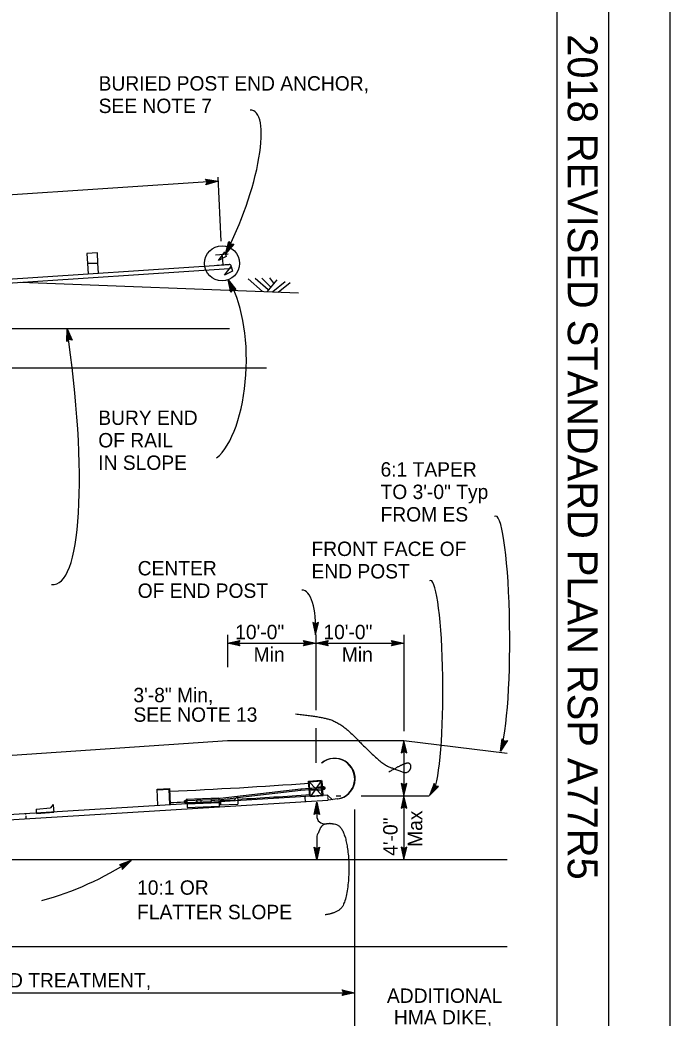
# Model space of a CAD drawing. Extents: x -893 to 867, y -474 to 712.
# Drawn here: x 550.2 to 866.5, y -77.2 to 408.7 of the extents above; entities that cross this region are included whole.
import ezdxf

# ---------------------------------------------------------------- set-up
doc = ezdxf.new("R2010")
doc.units = 0
for name, color, linetype in [('10 Sheet Format', 7, 'Continuous'), ('56 Stage 3 Anno', 7, 'Continuous'), ('57 Undefined', 7, 'Continuous'), ('60 Nongeo Data', 7, 'Continuous')]:
    doc.layers.add(name, color=color, linetype=linetype)

msp = doc.modelspace()

# ---------------------------------------------------------------- linework, layer by layer
at = {"layer": '10 Sheet Format'}
msp.add_line((811.55, -406.04), (811.55, 643.96), dxfattribs=at)
for points in [[(-893.45, -474.04), (866.55, -474.04), (866.55, 711.96), (-893.45, 711.96)], [(-863.43, 668.96), (836.57, 668.96), (836.57, -431.04), (-863.43, -431.04)], [(-863.43, 668.96), (836.57, 668.96), (836.57, -431.04), (-863.43, -431.04)]]:
    msp.add_lwpolyline(points, close=True, dxfattribs=at)
at = {"layer": '56 Stage 3 Anno'}
for p, q in [((641.35, 329.83), (640.46, 331.12)), ((640.46, 331.12), (640.46, 331.12)), ((640.46, 331.12), (646.54, 330.17)), ((640.7, 330.78), (645.16, 330.08)), ((640.96, 330.44), (643.78, 330)), ((646.38, 332.22), (647.88, 301.02)), ((646.54, 330.17), (403.86, 314.27)), ((646.54, 330.17), (640.64, 328.46)), ((640.64, 328.46), (641.35, 329.83)), ((640.64, 328.46), (640.64, 328.46)), ((645.15, 330.08), (640.85, 328.83)), ((643.78, 330), (641.01, 329.19)), ((641.16, 330.1), (642.4, 329.91)), ((642.4, 329.91), (641.22, 329.56)), ((646.54, 330.17), (646.54, 330.17)), ((650.19, 294.87), (651.83, 300.79)), ((654.19, 299.54), (650.19, 294.87)), ((650.84, 296.1), (652.03, 300.41)), ((653.77, 299.51), (650.84, 296.08)), ((651.49, 297.31), (652.26, 300.09)), ((653.34, 299.48), (651.49, 297.31)), ((651.83, 300.79), (651.83, 300.79)), ((651.83, 300.79), (652.63, 299.46)), ((652.13, 298.53), (652.46, 299.72)), ((652.95, 299.48), (652.13, 298.53)), ((652.63, 299.46), (654.19, 299.54)), ((654.19, 299.54), (654.19, 299.54)), ((650.19, 294.87), (650.19, 294.87)), ((652.83, 276.24), (651.42, 282.22)), ((651.42, 282.22), (651.42, 282.22)), ((651.42, 282.22), (655.23, 277.4)), ((653.05, 276.59), (652.02, 280.98)), ((652.03, 280.97), (654.8, 277.46)), ((653.27, 276.96), (652.62, 279.74)), ((652.62, 279.74), (654.41, 277.47)), ((653.68, 277.54), (652.83, 276.24)), ((653.51, 277.27), (653.22, 278.49)), ((653.22, 278.49), (653.99, 277.52)), ((655.23, 277.4), (653.68, 277.54)), ((655.23, 277.4), (655.23, 277.4)), ((652.83, 276.24), (652.83, 276.24)), ((573.01, 252.2), (573.08, 258.35)), ((573.08, 258.35), (573.08, 258.35)), ((573.08, 258.35), (575.62, 252.75)), ((574.15, 253.26), (573.01, 252.2)), ((573.31, 252.49), (573.36, 257)), ((573.37, 256.99), (575.22, 252.91)), ((573.62, 252.79), (573.65, 255.64)), ((573.65, 255.64), (574.85, 253.01)), ((573.92, 253.03), (573.93, 254.29)), ((573.93, 254.29), (574.44, 253.17)), ((575.62, 252.75), (574.15, 253.26)), ((575.62, 252.75), (575.62, 252.75)), ((573.01, 252.2), (573.01, 252.2)), ((694.08, 114.51), (692.74, 115.31)), ((692.74, 115.31), (692.74, 115.31)), ((692.74, 115.31), (694.07, 109.31)), ((693.1, 115.1), (694.07, 110.69)), ((693.46, 114.86), (694.07, 112.07)), ((693.8, 114.69), (694.07, 113.46)), ((694.07, 109.31), (695.41, 115.31)), ((694.07, 112.07), (694.7, 114.9)), ((694.07, 113.46), (694.34, 114.66)), ((695.41, 115.31), (694.08, 114.51)), ((694.08, 110.7), (695.05, 115.07)), ((695.41, 115.31), (695.41, 115.31)), ((651.23, 109.32), (651.23, 93.67)), ((694.07, 109.31), (694.07, 109.31)), ((694.14, 109.32), (694.14, 72.72)), ((737.05, 109.32), (737.05, 62.51)), ((651.23, 105.26), (657.23, 106.59)), ((651.23, 105.26), (694.14, 105.26)), ((657.23, 103.92), (651.23, 105.26)), ((651.23, 105.26), (651.23, 105.26)), ((657.01, 104.27), (652.61, 105.26)), ((652.62, 105.26), (656.99, 106.23)), ((653.99, 105.25), (656.81, 105.88)), ((656.78, 104.63), (653.99, 105.25)), ((655.37, 105.25), (656.58, 105.52)), ((656.6, 104.98), (655.37, 105.25)), ((657.23, 106.59), (656.43, 105.26)), ((656.43, 105.26), (657.23, 103.92)), ((657.23, 106.59), (657.23, 106.59)), ((657.23, 103.92), (657.23, 103.92)), ((688.94, 105.26), (688.14, 106.6)), ((688.14, 106.6), (688.14, 106.6)), ((688.14, 106.6), (694.14, 105.26)), ((694.14, 105.26), (688.14, 103.93)), ((688.14, 103.93), (688.94, 105.26)), ((688.14, 103.93), (688.14, 103.93)), ((688.36, 106.24), (692.76, 105.26)), ((692.75, 105.25), (688.37, 104.29)), ((691.38, 105.26), (688.55, 104.63)), ((688.59, 105.88), (691.38, 105.26)), ((688.77, 105.53), (690, 105.26)), ((690, 105.26), (688.79, 104.99)), ((694.14, 105.26), (700.14, 106.59)), ((694.14, 105.26), (694.14, 105.26)), ((694.14, 105.26), (737.05, 105.26)), ((700.14, 103.92), (694.14, 105.26)), ((694.14, 105.26), (694.14, 105.26)), ((699.92, 104.27), (695.52, 105.26)), ((695.53, 105.26), (699.9, 106.23)), ((696.9, 105.25), (699.73, 105.88)), ((699.69, 104.63), (696.9, 105.25)), ((698.28, 105.25), (699.49, 105.52)), ((699.51, 104.98), (698.28, 105.25)), ((700.14, 106.59), (699.34, 105.26)), ((699.34, 105.26), (700.14, 103.92)), ((700.14, 106.59), (700.14, 106.59)), ((700.14, 103.92), (700.14, 103.92)), ((731.85, 105.26), (731.05, 106.6)), ((731.05, 106.6), (731.05, 106.6)), ((731.05, 106.6), (737.05, 105.26)), ((737.05, 105.26), (731.05, 103.93)), ((731.05, 103.93), (731.85, 105.26)), ((731.05, 103.93), (731.05, 103.93)), ((731.27, 106.24), (735.67, 105.26)), ((735.66, 105.25), (731.29, 104.29)), ((734.29, 105.26), (731.47, 104.63)), ((731.5, 105.88), (734.29, 105.26)), ((731.68, 105.53), (732.91, 105.26)), ((732.91, 105.26), (731.7, 104.99)), ((737.05, 105.26), (737.05, 105.26)), ((694.14, 63.88), (694.14, 46.98)), ((784.06, 52.64), (784.88, 58.74)), ((784.53, 53.95), (785.13, 58.39)), ((784.88, 58.74), (784.88, 58.74)), ((784.88, 58.74), (785.85, 57.53)), ((737.05, 57.83), (735.72, 51.83)), ((737.05, 56.44), (736.08, 52.07)), ((737.05, 55.07), (736.43, 52.24)), ((737.06, 53.69), (736.79, 52.48)), ((737.05, 57.83), (737.05, 30.96)), ((738.39, 51.83), (737.05, 57.83)), ((737.05, 57.83), (737.05, 57.83)), ((738.04, 52.05), (737.05, 56.45)), ((737.68, 52.28), (737.05, 55.07)), ((737.33, 52.46), (737.06, 53.69)), ((787.38, 57.82), (784.06, 52.64)), ((786.97, 57.74), (784.53, 53.94)), ((785.01, 55.24), (785.4, 58.11)), ((786.56, 57.64), (785.01, 55.24)), ((785.49, 56.53), (785.65, 57.76)), ((786.17, 57.59), (785.49, 56.53)), ((785.85, 57.53), (787.38, 57.82)), ((787.38, 57.82), (787.38, 57.82)), ((735.72, 51.83), (737.05, 52.63)), ((735.72, 51.83), (735.72, 51.83)), ((737.05, 52.63), (738.39, 51.83)), ((738.39, 51.83), (738.39, 51.83)), ((784.06, 52.64), (784.06, 52.64)), ((737.05, 36.16), (735.71, 36.96)), ((735.71, 36.96), (735.71, 36.96)), ((735.71, 36.96), (737.05, 30.96)), ((737.05, 36.16), (735.71, 36.96)), ((735.71, 36.96), (735.71, 36.96)), ((735.71, 36.96), (737.05, 30.96)), ((736.07, 36.74), (737.05, 32.34)), ((736.07, 36.74), (737.05, 32.34)), ((736.43, 36.5), (737.05, 33.72)), ((736.43, 36.5), (737.05, 33.72)), ((736.77, 36.33), (737.05, 35.1)), ((736.77, 36.33), (737.05, 35.1)), ((737.05, 30.96), (738.38, 36.96)), ((738.38, 36.96), (737.05, 36.16)), ((737.05, 30.96), (738.38, 36.96)), ((738.38, 36.96), (737.05, 36.16)), ((737.05, 33.72), (737.68, 36.54)), ((737.05, 33.72), (737.68, 36.54)), ((737.05, 35.1), (737.32, 36.31)), ((737.05, 35.1), (737.32, 36.31)), ((737.06, 32.35), (738.02, 36.72)), ((737.06, 32.35), (738.02, 36.72)), ((738.38, 36.96), (738.38, 36.96)), ((738.38, 36.96), (738.38, 36.96)), ((751.69, 36.91), (749.51, 31.16)), ((749.51, 31.16), (753.92, 35.44)), ((751.86, 36.53), (750.27, 32.31)), ((750.28, 32.32), (753.49, 35.44)), ((752.04, 36.14), (751.03, 33.47)), ((751.03, 33.47), (753.1, 35.48)), ((752.37, 35.5), (751.69, 36.91)), ((751.69, 36.91), (751.69, 36.91)), ((752.23, 35.8), (751.78, 34.62)), ((751.78, 34.62), (752.67, 35.49)), ((753.92, 35.44), (752.37, 35.5)), ((753.92, 35.44), (753.92, 35.44)), ((704.05, 30.96), (706.36, 30.96)), ((716.15, 30.96), (749.24, 30.96)), ((737.05, 30.96), (735.72, 24.96)), ((737.05, 29.56), (736.08, 25.19)), ((737.05, 30.96), (737.05, -0.1)), ((737.05, 30.96), (737.05, 30.96)), ((737.05, 30.96), (737.05, 30.96)), ((738.39, 24.96), (737.05, 30.96)), ((737.05, 30.96), (737.05, 30.96)), ((738.04, 25.17), (737.05, 29.58)), ((749.51, 31.16), (749.51, 31.16)), ((693.29, 21.85), (694.63, 27.85)), ((693.29, 21.85), (694.63, 27.85)), ((693.65, 22.06), (694.63, 26.47)), ((693.65, 22.06), (694.63, 26.47)), ((694, 22.3), (694.63, 25.08)), ((694, 22.3), (694.63, 25.08)), ((694.63, 27.85), (694.63, 20.66)), ((694.63, 27.85), (694.63, 27.85)), ((694.63, 27.85), (695.96, 21.85)), ((694.63, 27.85), (694.63, 20.66)), ((694.63, 27.85), (694.63, 27.85)), ((694.63, 27.85), (695.96, 21.85)), ((694.63, 26.46), (695.6, 22.08)), ((694.63, 26.46), (695.6, 22.08)), ((694.63, 25.08), (695.25, 22.26)), ((694.63, 25.08), (695.25, 22.26)), ((735.72, 24.96), (737.05, 25.76)), ((735.72, 24.96), (735.72, 24.96)), ((737.05, 28.19), (736.43, 25.37)), ((737.06, 26.81), (736.79, 25.6)), ((737.68, 25.41), (737.05, 28.19)), ((737.05, 25.76), (738.39, 24.96)), ((737.33, 25.58), (737.06, 26.81)), ((738.39, 24.96), (738.39, 24.96)), ((694.63, 22.65), (693.29, 21.85)), ((694.63, 22.65), (693.29, 21.85)), ((693.29, 21.85), (693.29, 21.85)), ((693.29, 21.85), (693.29, 21.85)), ((694.35, 22.47), (694.63, 23.7)), ((694.35, 22.47), (694.63, 23.7)), ((694.63, 23.7), (694.89, 22.49)), ((694.63, 23.7), (694.89, 22.49)), ((695.96, 21.85), (694.63, 22.65)), ((695.96, 21.85), (694.63, 22.65)), ((695.96, 21.85), (695.96, 21.85)), ((695.96, 21.85), (695.96, 21.85)), ((713.05, 24.25), (713.05, -106.74)), ((694.63, 10.58), (694.63, -0.1)), ((694.63, 10.58), (694.63, -0.1)), ((694.63, -0.1), (693.3, 5.9)), ((693.3, 5.9), (693.3, 5.9)), ((693.3, 5.9), (694.63, 5.1)), ((694.63, -0.1), (693.3, 5.9)), ((693.3, 5.9), (693.3, 5.9)), ((693.3, 5.9), (694.63, 5.1)), ((694.63, 1.3), (693.66, 5.67)), ((694.63, 1.3), (693.66, 5.67)), ((694.63, 2.67), (694.01, 5.49)), ((694.63, 2.67), (694.01, 5.49)), ((694.63, 4.05), (694.36, 5.26)), ((694.63, 4.05), (694.36, 5.26)), ((694.63, 5.1), (695.97, 5.9)), ((695.97, 5.9), (694.63, -0.1)), ((694.63, 5.1), (695.97, 5.9)), ((695.97, 5.9), (694.63, -0.1)), ((695.61, 5.69), (694.63, 1.28)), ((695.61, 5.69), (694.63, 1.28)), ((695.25, 5.45), (694.63, 2.67)), ((695.25, 5.45), (694.63, 2.67)), ((694.91, 5.28), (694.63, 4.05)), ((694.91, 5.28), (694.63, 4.05)), ((695.97, 5.9), (695.97, 5.9)), ((695.97, 5.9), (695.97, 5.9)), ((737.05, 5.1), (735.71, 5.9)), ((735.71, 5.9), (735.71, 5.9)), ((735.71, 5.9), (737.05, -0.1)), ((736.07, 5.69), (737.05, 1.28)), ((736.43, 5.45), (737.05, 2.67)), ((736.77, 5.28), (737.05, 4.05)), ((737.05, -0.1), (738.38, 5.9)), ((738.38, 5.9), (737.05, 5.1)), ((737.05, 2.67), (737.68, 5.49)), ((737.05, 4.05), (737.32, 5.26)), ((737.06, 1.3), (738.02, 5.67)), ((738.38, 5.9), (738.38, 5.9)), ((604.27, -0.47), (598.52, -2.62)), ((598.52, -2.62), (598.52, -2.62)), ((598.52, -2.62), (599.91, -3.3)), ((603.11, -1.23), (598.91, -2.8)), ((601.96, -1.98), (599.25, -2.99)), ((600.8, -2.73), (599.64, -3.16)), ((599.91, -3.3), (599.97, -4.86)), ((599.92, -3.63), (600.8, -2.73)), ((599.96, -4.45), (603.12, -1.22)), ((599.96, -4.02), (601.96, -1.98)), ((599.97, -4.86), (604.27, -0.47)), ((604.27, -0.47), (604.27, -0.47)), ((694.63, -0.1), (694.63, -0.1)), ((694.63, -0.1), (694.63, -0.1)), ((737.05, -0.1), (737.05, -0.1)), ((599.97, -4.86), (599.97, -4.86)), ((248.04, -64.9), (713.05, -64.9)), ((707.85, -64.9), (707.05, -63.56)), ((707.05, -63.56), (707.05, -63.56)), ((707.05, -63.56), (713.05, -64.9)), ((713.05, -64.9), (707.05, -66.23)), ((707.05, -66.23), (707.85, -64.9)), ((707.05, -66.23), (707.05, -66.23)), ((707.27, -63.92), (711.67, -64.9)), ((711.66, -64.91), (707.29, -65.87)), ((710.29, -64.9), (707.47, -65.53)), ((707.5, -64.28), (710.29, -64.9)), ((707.68, -64.62), (708.91, -64.9)), ((708.91, -64.9), (707.7, -65.17)), ((713.05, -64.9), (713.05, -64.9))]:
    msp.add_line(p, q, dxfattribs=at)
for centre, radius, start, end in [((698.55, 21.16), 3.94, 180, 276.122), ((698.57, 10.58), 3.94, 138.9192, 180), ((698.57, 10.58), 3.94, 138.9192, 180), ((519.14, 130.54), 156.24, 285.445, 303.0148)]:
    msp.add_arc(centre, radius, start, end, dxfattribs=at)
for centre, major_axis, ratio, start_param, end_param in [((646.43, 318.8), (-17.18, -45.74), 0.270866, 1.124624, 3.25233), ((640.07, 241.02), (-1.15, -48.24), 0.419817, 0.343909, 2.604634), ((546.85, 262.04), (20.29, -128.13), 0.195584, 6.222302, 7.794199), ((781.9, 108.64), (0.24, -58.54), 0.113099, 0.295673, 3.224657), ((750.15, 84.11), (0.21, -51.74), 0.113099, 0.295673, 3.224657), ((686.19, 108.09), (-1.64, -22.96), 0.338904, 1.64815, 3.204719)]:
    msp.add_ellipse(centre, major_axis=major_axis, ratio=ratio, start_param=start_param, end_param=end_param, dxfattribs=at)
for points in [[(684.3, 70.82), (694.64, 69.84), (706.15, 66.72), (718.24, 54.42), (727.41, 45.84), (733.65, 43.69), (738.33, 41.74), (740.86, 44.66), (739.69, 47.4), (734.62, 45.45), (729.75, 42.52)], [(695.6, 13.17), (696.86, 17.11), (701.02, 17.58), (701.02, 17.58), (706.15, 16.76), (709.46, 8.37), (710.63, -6.47), (708.49, -22.27), (703.22, -26.37), (698.74, -26.96)]]:
    msp.add_open_spline(points, degree=2, dxfattribs=at)
at = {"layer": '60 Nongeo Data'}
for p, q in [((645.36, 294.37), (651.49, 294.86)), ((648.43, 294.61), (648.82, 289.74)), ((413.03, 273.89), (651.99, 289.61)), ((413.16, 271.9), (651.95, 287.61)), ((646.02, 289.32), (652.15, 289.82)), ((668.2, 276.45), (661.23, 282.66)), ((670.88, 277.22), (664.66, 282.77)), ((672.13, 278.82), (667.89, 282.99)), ((670.39, 276.34), (675.32, 282.13)), ((673.75, 280.47), (671.79, 283.08)), ((673.28, 276.52), (679.17, 281.37)), ((675.79, 276.09), (681.68, 280.93)), ((652.13, 258.35), (410.18, 258.35)), ((419.27, 239.35), (670.1, 239.35)), ((248.04, 30.69), (651.22, 57.83)), ((651.22, 57.83), (737.05, 57.83)), ((737.05, 57.83), (787.25, 51.69)), ((617.25, 26.45), (616.93, 34.22)), ((623.08, 26.69), (622.77, 34.14)), ((623.41, 26.7), (623.08, 34.48)), ((686.79, 34.18), (643.4, 29.11)), ((691.2, 34.51), (686.79, 34.18)), ((686.79, 34.18), (686.88, 33.53)), ((690.61, 38.07), (696.76, 38.52)), ((691.17, 30.63), (690.61, 38.07)), ((690.96, 37.77), (697.26, 38.23)), ((690.96, 37.77), (697.31, 31.08)), ((691.49, 30.65), (690.96, 37.77)), ((691.49, 30.65), (690.96, 37.77)), ((691.2, 34.51), (696.93, 35.46)), ((697.29, 34.96), (691.2, 34.51)), ((697.34, 34.3), (691.27, 33.85)), ((696.78, 38.2), (691.49, 30.65)), ((697.31, 31.08), (696.76, 38.52)), ((697.31, 31.08), (696.76, 38.52)), ((696.98, 35.48), (697.46, 35.52)), ((697.11, 33.75), (696.98, 35.48)), ((697.79, 31.12), (697.26, 38.23)), ((698.71, 35.06), (697.29, 34.96)), ((698.76, 34.41), (697.34, 34.3)), ((698.22, 35.34), (697.48, 35.29)), ((698.31, 34.08), (697.57, 34.02)), ((698.31, 34.08), (698.22, 35.34)), ((698.76, 34.41), (698.71, 35.06)), ((699.9, 31.27), (247.88, 3.59)), ((631.1, 29.29), (646.94, 30.04)), ((631.1, 29.29), (631.21, 27.03)), ((631.4, 29.31), (631.59, 25.26)), ((631.43, 28.65), (642.98, 29.19)), ((655.37, 29.85), (643.48, 28.46)), ((646.94, 30.04), (647.14, 25.99)), ((656.03, 30.59), (654.65, 29.03)), ((656.03, 30.59), (656.13, 28.34)), ((686.88, 33.53), (656.06, 29.93)), ((691.27, 33.85), (686.88, 33.53)), ((689.09, 27.93), (688.9, 30.45)), ((691.27, 33.85), (697.1, 33.76)), ((691.49, 30.65), (697.79, 31.12)), ((697.59, 33.79), (697.11, 33.75)), ((699.9, 31.27), (702.2, 29.06)), ((699.99, 30.65), (699.9, 31.27)), ((700.28, 28.77), (700.07, 30.17)), ((704.68, 29.45), (700.28, 28.77)), ((700.05, 28.69), (248.04, 1)), ((558.05, 24.44), (565, 25.08)), ((558.05, 24.44), (558.12, 23.63)), ((566.31, 26.7), (565, 25.08)), ((566.31, 26.7), (566.51, 24.46)), ((566.51, 24.46), (566.64, 23.08)), ((630.02, 28.44), (631.44, 28.5)), ((630.02, 28.44), (630.05, 27.78)), ((630.05, 27.78), (631.47, 27.85)), ((630.47, 28.75), (631.12, 28.79)), ((630.47, 28.75), (630.53, 27.49)), ((630.53, 27.49), (631.18, 27.52)), ((631.47, 27.71), (643.05, 28.25)), ((631.5, 27.04), (647.05, 27.77)), ((631.59, 25.26), (647.14, 25.99)), ((647.68, 28.7), (654.65, 29.03)), ((647.68, 28.7), (647.72, 27.88)), ((647.72, 27.88), (647.78, 26.56)), ((647.78, 26.56), (656.2, 26.96)), ((656.13, 28.34), (656.2, 26.96)), ((553.08, 21.82), (553.02, 22.47)), ((553.24, 19.95), (553.13, 21.16)), ((558.12, 23.62), (558.24, 22.31)), ((558.24, 22.31), (566.64, 23.08)), ((262.32, -0.1), (787.25, -0.1)), ((224.61, -42.43), (787.25, -42.43))]:
    msp.add_line(p, q, dxfattribs=at)
for points in [[(582.78, 295), (583.04, 290.08), (588.09, 290.35), (587.83, 295.27)], [(646.71, 291.5), (649.85, 295.74), (650.55, 293.53)], [(583.04, 290.08), (583.31, 285.17), (588.35, 285.43), (588.09, 290.35)], [(649.74, 284.41), (652.87, 288.64), (653.58, 286.44)]]:
    msp.add_lwpolyline(points, close=True, dxfattribs=at)
for points in [[(685.71, 275.64), (550.62, 280.94)], [(616.93, 34.22), (623.08, 34.48)], [(616.94, 33.9), (622.77, 34.14)]]:
    msp.add_lwpolyline(points, dxfattribs=at)
for centre, radius in [((648.5, 290.2), 8.5), ((637.24, 28.45), 0.973)]:
    msp.add_circle(centre, radius, dxfattribs=at)
for centre, radius, start, end in [((651.98, 288.71), 1, 273.7631, 93.7631), ((703.16, 39.24), 9.91, 278.8071, 129.3763), ((703.4, 39.24), 9.91, 278.8071, 129.3763), ((503.7, 2679.54), 2649.05, 272.58415, 274.04767), ((642.96, 28.72), 0.475, 281.7694, 87.5055), ((525.45, 2304.07), 2278.5, 273.28674, 274.17706), ((525.45, 2304.07), 2278.5, 272.46284, 272.62892)]:
    msp.add_arc(centre, radius, start, end, dxfattribs=at)

# ---------------------------------------------------------------- texts
at = {"layer": '10 Sheet Format'}
msp.add_text('2018 REVISED STANDARD PLAN RSP A77R5', height=14.5, rotation=270, dxfattribs=at).set_placement((816.78, 401.77))
at = {"layer": '57 Undefined'}
for s, p in [('BURIED POST END ANCHOR, ', (588.44, 374.31)), ('SEE NOTE 7', (588.44, 363.37)), ('BURY END', (588.26, 211.53)), ('OF RAIL', (588.26, 200.59)), ('IN SLOPE', (588.26, 189.65)), ('6:1 TAPER', (725.64, 186.39)), ('TO 3\'-0" Typ', (725.64, 175.45)), ('FROM ES', (725.64, 164.51)), ('FRONT FACE OF', (692.03, 147.72)), ('CENTER', (607.44, 138.27)), ('END POST', (692.03, 136.78)), ('OF END POST', (607.44, 127.33)), ('10\'-0"', (654.92, 107.22)), ('10\'-0"', (697.84, 107.22)), ('Min', (663.89, 96.29)), ('Min', (706.81, 96.29)), ('3\'-8" Min,', (605.37, 76.54)), ('SEE NOTE 13', (605.37, 67.01)), ('10:1 OR', (607.15, -17.19)), ('FLATTER SLOPE', (607.15, -29.11)), ('CALTRANS APPROVED 31" FLARED TERMINAL SYSTEM END TREATMENT,', (277.77, -62.34)), ('ADDITIONAL', (728.75, -69.84)), ('HMA DIKE,', (732.15, -80.34))]:
    msp.add_text(s, height=7, dxfattribs=at).set_placement(p)
for s, p in [('4\'-0"', (733.93, 1.75)), ('Max', (745.93, 6.09))]:
    msp.add_text(s, height=7, rotation=90, dxfattribs=at).set_placement(p)
at = {"layer": '60 Nongeo Data'}
for p in [(645.26, 297.33), (652.89, 296.06), (641.92, 291.18), (654.21, 287.44), (646.79, 281.59)]:
    msp.add_text('.', height=0.8, rotation=357.75, dxfattribs=at).set_placement(p)

doc.saveas('drawing.dxf')
